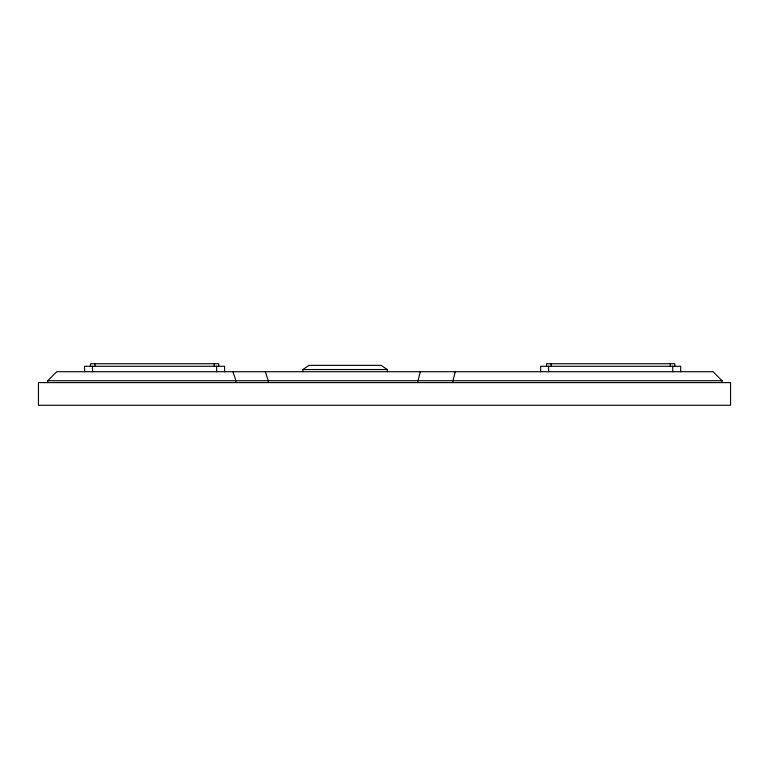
<?xml version="1.0" encoding="UTF-8"?>
<svg xmlns="http://www.w3.org/2000/svg" width="769" height="769" viewBox="0 0 769 769"><rect width="100%" height="100%" fill="white"/><g stroke="black" fill="none" stroke-linecap="round" stroke-linejoin="round"><path stroke-width="1.15" d="M420.307 371.715L417.548 382.597M455.267 371.715L452.499 382.597M47.736 382.597L47.736 380.713L56.733 371.715L713.017 371.715L722.024 380.713L722.024 382.597M302.996 371.715L302.996 369.533L308.936 365.362L381.126 365.362L387.336 369.533L387.336 371.715M302.996 369.533L387.336 369.533M47.736 380.713L722.024 380.713M265.324 371.715L268.266 380.713L268.266 382.597M232.988 371.715L235.929 380.713L235.929 382.597M680.69 371.715L680.69 366.275L540.665 366.275L540.665 371.715M674.778 366.275L674.778 363.727L546.567 363.727L546.567 366.275M672.74 366.275L672.74 371.715M670.289 363.727L670.289 366.275M551.056 363.727L551.056 366.275M548.614 366.275L548.614 371.715M224.606 371.715L224.606 366.275L84.571 366.275L84.571 371.715M218.694 366.275L218.694 363.727L90.482 363.727L90.482 366.275M216.656 366.275L216.656 371.715M214.205 363.727L214.205 366.275M94.972 363.727L94.972 366.275M92.52 366.275L92.52 371.715M730.55 382.597L38.45 382.597L38.45 405.273L730.55 405.273L730.55 382.597"/></g></svg>
